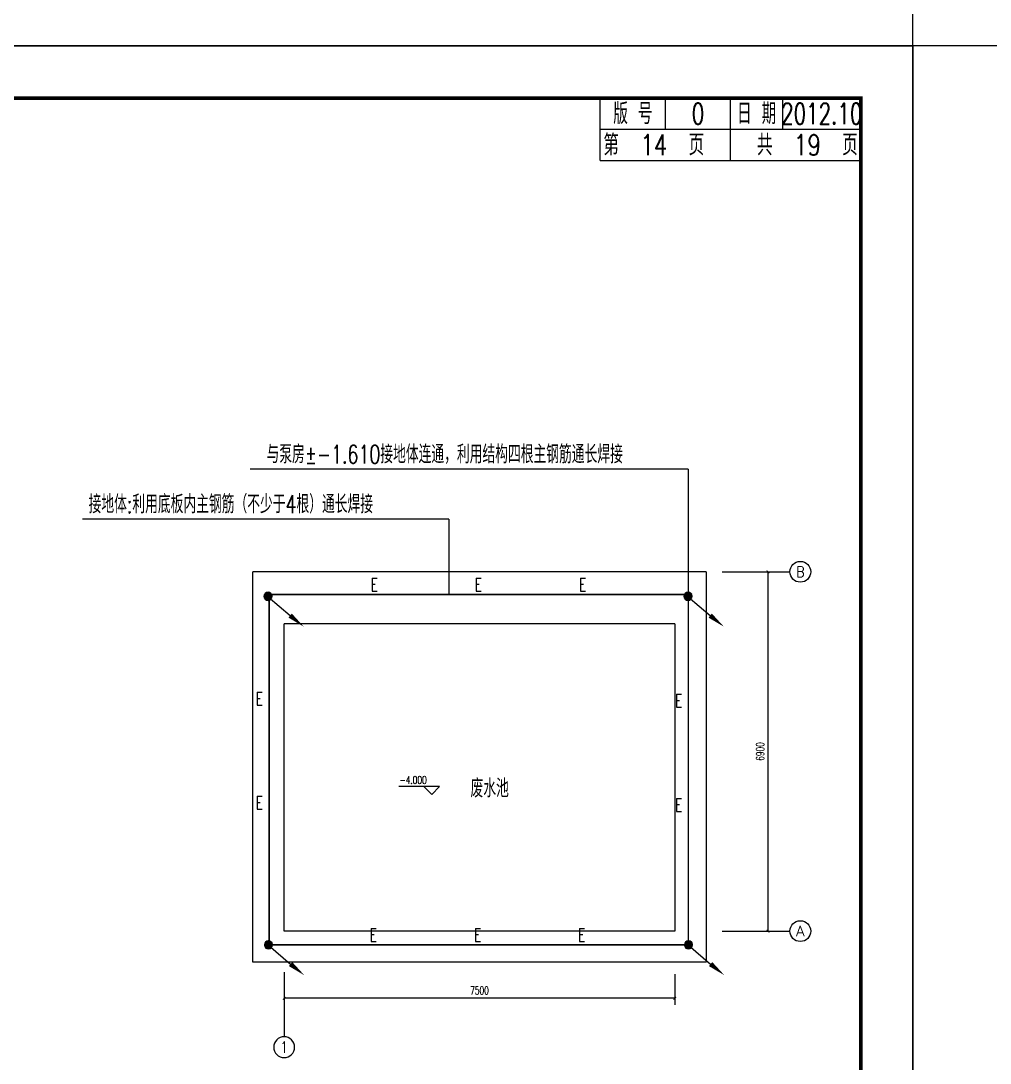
# Model space of a CAD drawing. Header units: millimetres. Extents: x 210068 to 672068, y -299976 to -107099.
# Drawn here: x 486946 to 505551, y -284025 to -264009 of the extents above; entities that cross this region are included whole.
import ezdxf
from ezdxf.enums import TextEntityAlignment as Align

# ---------------------------------------------------------------- set-up
doc = ezdxf.new("R2010")
doc.units = ezdxf.units.MM
doc.header["$LTSCALE"] = 1000
doc.header["$MEASUREMENT"] = 0
for name, color, linetype in [('AXIS', 6, 'Continuous'), ('AXIS_TEXT', 7, 'Continuous'), ('DIM_ELEV', 3, 'Continuous'), ('E-SYST-DIM', 3, 'Continuous'), ('E-TEXT-PLAN', 7, 'Continuous'), ('E-TEXT-PLAN-DER', 7, 'Continuous'), ('electrical text', 3, 'Continuous'), ('PUB_TEXT', 7, 'Continuous'), ('T-CABL-E', 7, 'Continuous'), ('WALL', 9, 'Continuous'), ('文字', 7, 'Continuous'), ('次轮廓线', 7, 'Continuous')]:
    doc.layers.add(name, color=color, linetype=linetype)
doc.styles.add('_TCH_AXIS', font='COMPLEX', dxfattribs={"bigfont": 'GBCBIG'})
doc.styles.add('_TCH_DIM', font='SIMPLEX', dxfattribs={"width": 0.8, "height": 3.5, "bigfont": 'HZTXT'})
doc.styles.add('COMPLEX', font='COMPLEX')
doc.styles.add('DIM_FONT', font='SIMPLEX', dxfattribs={"width": 0.7, "bigfont": 'GBCBIG'})
doc.styles.add('IDQSTYLE', font='simplex1.shx', dxfattribs={"width": 0.7, "bigfont": 'hztxt.shx'})
doc.styles.get("Standard").update_dxf_attribs({"font": 'simplex1.shx', "width": 0.7, "bigfont": 'HZTXT.shx'})
doc.dimstyles.new('DIMN50', dxfattribs={"dimscale": 0.5, "dimtxt": 300, "dimasz": 100, "dimexe": 250, "dimexo": 300, "dimgap": 150, "dimtad": 1, "dimdec": 0, "dimzin": 0, "dimdsep": 46, "dimtxsty": 'DIM_FONT', "dimblk": 'ARCHTICK', "dimcen": 0.09, "dimclrt": 7, "dimazin": 2, "dimtfac": 1, "dimtdec": 0, "dimtix": 1, "dimtmove": 2, "dimatfit": 3, "dimldrblk": 'ARCHTICK', "dimfxl": 0, "dimtolj": 1, "dimtzin": 0, "dimarcsym": 0})

# ---------------------------------------------------------------- blocks, each defined once
blk = doc.blocks.new('series')
at = {"width": 0.75}
for tag, height, p in [('页码', 4, (-35, -19)), ('图名', 5, (-220, -282)), ('图号', 5, (-20, -282))]:
    blk.add_attdef(tag, text='', height=height, dxfattribs=at).set_placement(p, align=Align.MIDDLE_CENTER)
blk = doc.blocks.new('_ArchTick')
at = {"color": 0, "linetype": 'ByBlock', "const_width": 0.4}
blk.add_lwpolyline([(-0.5, -0.5), (0.5, 0.5)], dxfattribs=at)
blk = doc.blocks.new('*D152')
at = {"layer": 'AXIS', "color": 0, "lineweight": -2}
for p, q in [((492000, -282317), (492000, -282904)), ((499499, -282317), (499499, -282904)), ((499499, -282779), (492000, -282779))]:
    blk.add_line(p, q, dxfattribs=at)
at = {"layer": 'Defpoints', "color": 0}
for p in [(492000, -282167), (499499, -282167), (492000, -282779)]:
    blk.add_point(p, dxfattribs=at)
at = {"layer": 'AXIS', "color": 0, "lineweight": -2, "xscale": 50, "yscale": 50, "zscale": 50, "rotation": 180}
blk.add_blockref('_ArchTick', (492000, -282779), dxfattribs=at)
at = {"layer": 'AXIS', "color": 0, "lineweight": -2, "xscale": 50, "yscale": 50, "zscale": 50}
blk.add_blockref('_ArchTick', (499499, -282779), dxfattribs=at)
at = {"layer": 'AXIS', "color": 7, "insert": (495749, -282629), "char_height": 150, "attachment_point": 5, "style": 'DIM_FONT'}
blk.add_mtext('\\A1;7500', dxfattribs=at)
blk = doc.blocks.new('*X18')
at = {"color": 0, "linetype": 'Continuous'}
for p, q in [((192.59, 446.72), (193.87, 448.01)), ((192.65, 446.36), (194.23, 447.94)), ((192.69, 447.24), (193.35, 447.91)), ((192.79, 446.07), (194.52, 447.8)), ((192.98, 445.84), (194.75, 447.61)), ((193.23, 445.66), (194.93, 447.37)), ((193.53, 445.54), (195.05, 447.06)), ((193.92, 445.51), (195.08, 446.67)), ((194.61, 445.77), (194.82, 445.99))]:
    blk.add_line(p, q, dxfattribs=at)
blk = doc.blocks.new('HC000750')
at = {"color": 0, "linetype": 'Continuous'}
blk.add_line((0, -0.06), (-3.11, -3.23), dxfattribs=at)
blk.add_lwpolyline([(-3.11, -3.23, 0.8, 0, 0), (-5.06, -5.12, 0, 0, 0)], format="xyseb", dxfattribs=at)
blk.add_circle((0, 0), 0.625, dxfattribs=at)
at = {"color": 0, "linetype": 'Continuous', "xscale": 0.5, "yscale": 0.5, "zscale": 0.5}
blk.add_blockref('*X18', (-96.92, -223.38), dxfattribs=at)
at = {"layer": 'E-TEXT-PLAN-DER', "color": 0, "style": 'IDQSTYLE', "width": 0.7}
blk.add_attdef('PSFHATT', (2.63, -5.12), '', height=2.5, dxfattribs=at)
blk = doc.blocks.new('A$C4E6C0036')
at = {"layer": 'E-TEXT-PLAN', "color": 4, "xscale": 320, "yscale": 320, "zscale": 320}
blk.add_blockref('HC000750', (1618, 1638), dxfattribs=at)
blk = doc.blocks.new('_AXISO')
blk.add_circle((0, 0), 0.5)
at = {"layer": 'AXIS_TEXT', "style": 'COMPLEX', "width": 1.041667}
blk.add_attdef('A', text='', height=0.56, dxfattribs=at).set_placement((-0.25, -0.28), (0.25, -0.28), align=Align.FIT)
blk = doc.blocks.new('*D70')
at = {"layer": 'AXIS', "color": 0, "lineweight": -2}
for p, q in [((500556, -274589), (501412, -274589)), ((501287, -281489), (501287, -274589)), ((500556, -281489), (501412, -281489))]:
    blk.add_line(p, q, dxfattribs=at)
at = {"layer": 'Defpoints', "color": 0}
for p in [(500406, -274589), (501287, -274589), (500406, -281489)]:
    blk.add_point(p, dxfattribs=at)
at = {"layer": 'AXIS', "color": 0, "lineweight": -2, "xscale": 50, "yscale": 50, "zscale": 50}
for p, rotation in [((501287, -274589), 90), ((501287, -281489), 270)]:
    blk.add_blockref('_ArchTick', p, dxfattribs=dict(at, rotation=rotation))
at = {"layer": 'AXIS', "color": 7, "insert": (501137, -278039), "char_height": 150, "attachment_point": 5, "rotation": 90, "style": 'DIM_FONT'}
blk.add_mtext('\\A1;6900', dxfattribs=at)

msp = doc.modelspace()

# ---------------------------------------------------------------- linework, layer by layer
for points in [[(504068.5, -264491.9), (504068.5, -234791.9), (462068.5, -234791.9), (462068.5, -264491.9)], [(504068.5, -294191.9), (504068.5, -264491.9), (462068.5, -264491.9), (462068.5, -294191.9)], [(546068.5, -294191.9), (546068.5, -264491.9), (504068.5, -264491.9), (504068.5, -294191.9)]]:
    msp.add_lwpolyline(points, close=True)
at = {"const_width": 70}
msp.add_lwpolyline([(503068.5, -265491.9), (465068.5, -265491.9), (465068.5, -293191.9), (503068.5, -293191.9), (503068.5, -265491.9)], dxfattribs=at)
at = {"layer": 'AXIS'}
for p, q in [((500405.7, -274588.5), (501707.3, -274588.5)), ((500405.7, -281488.5), (501707.3, -281488.5)), ((491999.5, -282278.6), (491999.5, -283518.2))]:
    msp.add_line(p, q, dxfattribs=at)
at = {"layer": 'DIM_ELEV'}
for p, q in [((494982, -278713.8), (494199.5, -278713.8)), ((494832, -278863.8), (494682, -278713.8)), ((494832, -278863.8), (494982, -278713.8))]:
    msp.add_line(p, q, dxfattribs=at)
at = {"layer": 'E-SYST-DIM'}
for p, q in [((499757, -272617.1), (499757, -275061.7)), ((495162.9, -273575.5), (495162.9, -275025.3))]:
    msp.add_line(p, q, dxfattribs=at)
at = {"layer": 'electrical text'}
for p, q in [((499757, -272617.1), (491348.6, -272617.1)), ((495162.9, -273575.5), (488126.4, -273575.5))]:
    msp.add_line(p, q, dxfattribs=at)
at = {"layer": 'T-CABL-E', "color": 170, "linetype": 'Continuous', "ltscale": 1000, "const_width": 30}
for points in [[(499758.7, -281714.5), (499758.7, -275009.6)], [(499727.2, -275025.3), (491711, -275025.3)], [(491711, -275025.3), (491711, -281741.3)], [(491711, -281751.4), (499758.7, -281751.4)]]:
    msp.add_lwpolyline(points, dxfattribs=at)
at = {"layer": 'WALL'}
for p, q in [((500099.5, -274588.5), (491399.5, -274588.5)), ((491399.5, -282088.5), (491399.5, -274588.5)), ((500099.5, -274588.5), (500099.5, -282088.5)), ((499499.5, -275588.5), (491999.5, -275588.5)), ((491999.5, -281488.5), (491999.5, -275588.5)), ((499499.5, -275588.5), (499499.5, -281488.5)), ((499499.5, -281488.5), (491999.5, -281488.5)), ((500099.5, -282088.5), (491399.5, -282088.5))]:
    msp.add_line(p, q, dxfattribs=at)
at = {"layer": '次轮廓线'}
for p, q in [((498068.5, -266691.9), (498068.5, -265491.9)), ((499318.5, -266091.9), (499318.5, -265491.9)), ((500568.5, -266091.9), (500568.5, -265491.9)), ((501568.5, -266091.9), (501568.5, -265491.9)), ((498068.5, -266091.9), (503068.5, -266091.9)), ((500568.5, -266691.9), (500568.5, -266091.9)), ((498068.5, -266691.9), (503068.5, -266691.9))]:
    msp.add_line(p, q, dxfattribs=at)

# ---------------------------------------------------------------- block references
ref = msp.add_blockref('series', (504068.5, -264491.9), dxfattribs=dict(xscale=100, yscale=100, zscale=100))
ref.add_attrib('页码', '第  14  页    共  19  页', dxfattribs={"height": 400, "width": 0.75}).set_placement((500568.5, -266391.9), align=Align.MIDDLE_CENTER)
at = {"layer": 'AXIS'}
ref = msp.add_blockref('_AXISO', (501907.3, -274588.5), dxfattribs=dict(at, xscale=400, yscale=400, zscale=400))
ref.add_attrib('A', 'B', dxfattribs={"layer": 'AXIS_TEXT', "height": 203.2, "style": '_TCH_AXIS'}).set_placement((501825.1, -274690.1), (501989.6, -274690.1), align=Align.FIT)
ref = msp.add_blockref('_AXISO', (501907.3, -281488.5), dxfattribs=dict(at, xscale=400, yscale=400, zscale=400))
ref.add_attrib('A', 'A', dxfattribs={"layer": 'AXIS_TEXT', "height": 198.2, "style": '_TCH_AXIS'}).set_placement((501822.4, -281587.7), (501992.3, -281587.7), align=Align.FIT)
ref = msp.add_blockref('_AXISO', (491999.5, -283718.2), dxfattribs=dict(at, xscale=-400, yscale=400, zscale=400))
ref.add_attrib('A', '1', dxfattribs={"layer": 'AXIS_TEXT', "height": 219.2, "style": '_TCH_AXIS', "width": 1.555556}).set_placement((491926.5, -283827.8), (492072.6, -283827.8), align=Align.FIT)
at = {"layer": 'E-TEXT-PLAN', "color": 5, "xscale": -0.3919999999726326, "yscale": 0.3919999999925494, "zscale": 0.392, "rotation": 5.104558028926691}
for p in [(492378.7, -275644.8), (500441.6, -275644.8), (492386.7, -282336.8), (500449.6, -282336.8)]:
    msp.add_blockref('A$C4E6C0036', p, dxfattribs=at)

# ---------------------------------------------------------------- texts
at = {"layer": 'electrical text', "width": 0.7}
for s, p in [('与泵房%%P-1.610接地体连通，利用结构四根主钢筋通长焊接', (491661.5, -272507.2)), ('接地体:利用底板内主钢筋（不少于4根）通长焊接', (488246.3, -273465.6)), ('废水池', (495577.6, -278921.3))]:
    msp.add_text(s, height=350, dxfattribs=at).set_placement(p)
at = {"layer": 'PUB_TEXT', "style": '_TCH_DIM', "width": 0.705882}
msp.add_text('-4.000', height=148.75, dxfattribs=at).set_placement((494214.5, -278661.3))
at = {"layer": 'T-CABL-E', "color": 170, "style": 'IDQSTYLE', "width": 0.7}
for p in [(493727.2, -274835.3), (495727.2, -274835.3), (497727.2, -274835.3), (491521, -277025.3), (499568.7, -277065.7), (491521, -279025.3), (499568.7, -279065.7), (493711, -281561.4), (495711, -281561.4), (497711, -281561.4)]:
    msp.add_text('E', height=250, dxfattribs=at).set_placement(p, align=Align.MIDDLE_CENTER)
at = {"layer": '文字', "width": 0.7}
for s, p in [('版 号', (498693.5, -265791.9)), ('0', (499943.5, -265791.9)), ('日 期', (501068.5, -265791.9)), ('2012.10', (502318.5, -265791.9))]:
    msp.add_text(s, height=400, dxfattribs=at).set_placement(p, align=Align.MIDDLE_CENTER)

# ---------------------------------------------------------------- dimensions: what is measured, and where the dimension line sits
at = {"layer": 'AXIS'}
for p1, p2, distance, picture, middle in [((500405.7, -281488.5), (500405.7, -274588.5), -881.2, '*D70', (501137, -278038.5)), ((499499.5, -282167), (491999.5, -282167), 612.4, '*D152', (495749.5, -282629.4))]:
    dim = msp.add_aligned_dim(p1=p1, p2=p2, distance=distance, dimstyle='DIMN50', dxfattribs=at)
    dim.commit()
    dim.dimension.update_dxf_attribs({"geometry": picture, "text_midpoint": middle})

doc.saveas('drawing.dxf')
